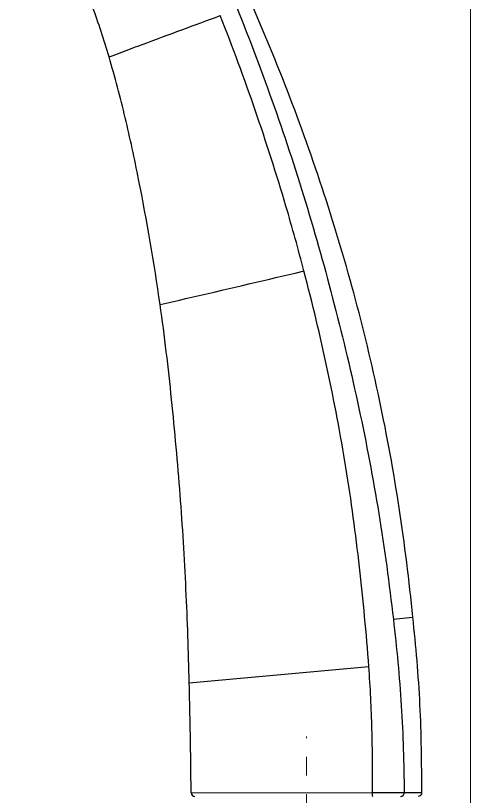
# Model space of a CAD drawing. Extents: x 0 to 1128, y 0 to 827.
# Drawn here: x 745.1 to 806.1, y 383.8 to 488.3 of the extents above; entities that cross this region are included whole.
import ezdxf

# ---------------------------------------------------------------- set-up
doc = ezdxf.new("R2010")
doc.units = 0
doc.header["$LTSCALE"] = 10
doc.header["$MEASUREMENT"] = 0
doc.linetypes.add('CENTER', pattern=[2, 1.25, -0.25, 0.25, -0.25])
doc.layers.add('DEF_LAYER_ASSEM_MEMBER', color=7, linetype='CONTINUOUS')
doc.layers.add('치수선', color=7, linetype='CONTINUOUS', lineweight=20)

msp = doc.modelspace()

# ---------------------------------------------------------------- linework, layer by layer
at = {"layer": 'DEF_LAYER_ASSEM_MEMBER', "color": 9, "linetype": 'Continuous'}
for p, q in [((795.77, 407.49), (798.4, 407.78)), ((768.41, 398.98), (792.49, 401.14)), ((768.66, 384.25), (792.97, 384.26)), ((792.97, 384.26), (797.23, 384.26)), ((797.23, 384.26), (799.59, 384.26))]:
    msp.add_line(p, q, dxfattribs=at)
at = {"layer": 'DEF_LAYER_ASSEM_MEMBER', "color": 1, "linetype": 'CENTER', "lineweight": 5}
msp.add_line((784.11, 171.57), (784.11, 391.76), dxfattribs=at)
at = {"layer": 'DEF_LAYER_ASSEM_MEMBER', "color": 9, "linetype": 'Continuous'}
msp.add_arc((246, 2715.68), 2324.6, 282.88834, 283.3766, dxfattribs=at)
at = {"layer": 'DEF_LAYER_ASSEM_MEMBER', "color": 7, "linetype": 'Continuous'}
msp.add_arc((769.16, 384.26), 0.5, 180.7172, 269.999, dxfattribs=at)
for points, start_tangent, end_tangent in [([(798.4, 407.78), (796.56, 422.39), (793.92, 436.88), (786.22, 465.29), (775.52, 492.71), (769.11, 505.97), (762.01, 518.87)], (-0.100168, 0.99497), (-0.508324, 0.861166)), ([(757.65, 482.8), (755.44, 489.57), (752.82, 496.17), (749.57, 502.48), (745.12, 507.97)], (-0.285224, 0.958461), (-0.769702, 0.638404)), ([(764.5, 449.64), (761.62, 466.4), (759.82, 474.66), (757.65, 482.8)], (-0.141331, 0.989962), (-0.285224, 0.958461)), ([(768.41, 398.98), (767.97, 411.48), (767.19, 424.16), (766.04, 436.92), (764.5, 449.64)], (-0.025713, 0.999669), (-0.141331, 0.989962)), ([(799.59, 384.26), (799.35, 396.04), (798.4, 407.78)], (-0.003477, 0.999994), (-0.100168, 0.99497)), ([(768.66, 384.25), (768.62, 387.92), (768.41, 398.98)], (-0.012417, 0.999923), (-0.025713, 0.999669)), ([(799.38, 383.84), (799.09, 383.76)], (-0.826364, -0.563136), (-1, 0.000005)), ([(799.38, 383.84), (799.59, 384.26)], (0.826364, 0.563136), (-0.003495, 0.999994))]:
    msp.add_spline(points, degree=3, dxfattribs=dict(at, start_tangent=start_tangent, end_tangent=end_tangent))
at = {"layer": 'DEF_LAYER_ASSEM_MEMBER', "color": 9, "linetype": 'Continuous'}
for points, start_tangent, end_tangent in [([(762.47, 516.22), (774.4, 490.37), (779.49, 477), (783.99, 463.4), (787.86, 449.64), (791.16, 435.72), (793.82, 421.64), (795.78, 407.49)], (0.466071, -0.884747), (0.115257, -0.993336)), ([(757.65, 482.8), (762.23, 484.52), (772.56, 488.34)], (0.935309, 0.353833), (0.938377, 0.345613)), ([(783.79, 454.14), (781.38, 462.81), (772.56, 488.34)], (-0.253686, 0.967287), (-0.367796, 0.929907)), ([(792.49, 401.14), (791.93, 407.81), (791.24, 414.48), (790.41, 421.14), (789.42, 427.79), (783.79, 454.14)], (-0.071805, 0.997419), (-0.253688, 0.967286)), ([(795.78, 407.49), (796.84, 395.9), (797.11, 390.08), (797.23, 384.26)], (0.115261, -0.993335), (0.016464, -0.999864)), ([(792.97, 384.26), (792.91, 392.76), (792.49, 401.14)], (0.004927, 0.999988), (-0.071806, 0.997419)), ([(793.03, 383.76), (793, 383.79), (792.98, 383.9), (792.97, 384.07), (792.97, 384.26)], (-0.999995, 0.003142), (0.001427, 0.999999)), ([(796.75, 383.76), (797.09, 383.9), (797.23, 384.26)], (1, 0.000043), (-0.012054, 0.999927))]:
    msp.add_spline(points, degree=3, dxfattribs=dict(at, start_tangent=start_tangent, end_tangent=end_tangent))
at = {"layer": '치수선'}
msp.add_line((806.11, 93.31), (806.11, 624.95), dxfattribs=at)

doc.saveas('drawing.dxf')
